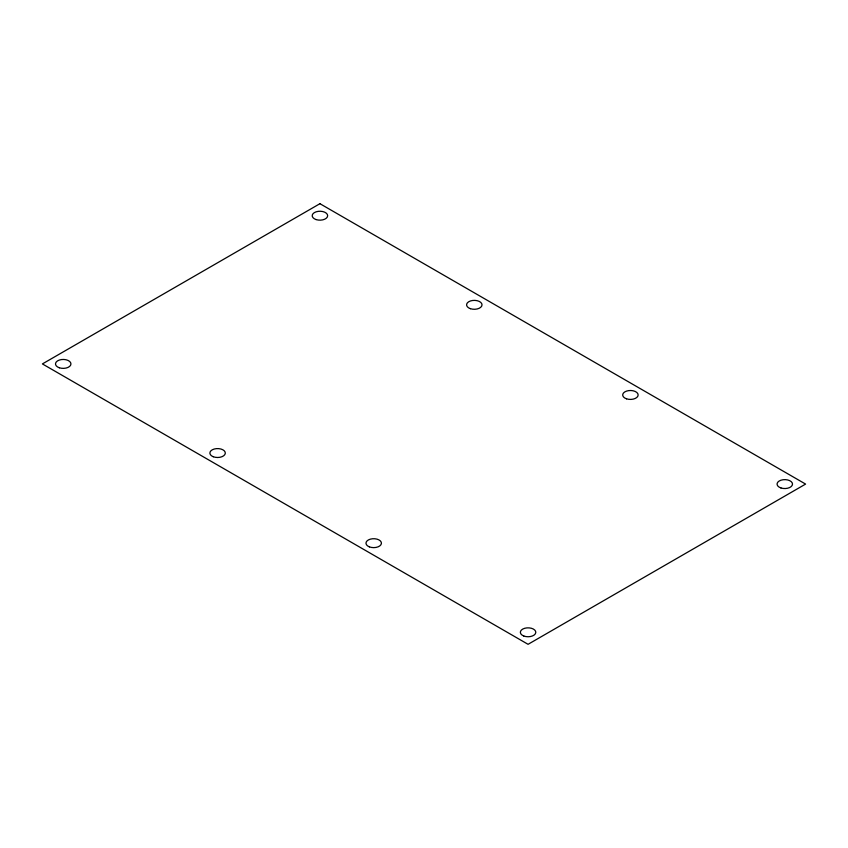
<?xml version="1.0" encoding="UTF-8"?>
<svg xmlns="http://www.w3.org/2000/svg" width="848" height="848" viewBox="0 0 848 848"><rect width="100%" height="100%" fill="white"/><g stroke="black" fill="none" stroke-linecap="round" stroke-linejoin="round"><path stroke-width="1.27" d="M319.929 203.69L42.4 363.919L528.071 644.31L805.6 484.081L319.929 203.69M780.923 487.95A7.727 4.463 0 0 0 792.509 484.081A7.727 4.463 0 0 0 780.923 480.222A7.727 4.463 0 0 0 780.923 487.95M626.545 398.825A7.727 4.463 0 0 0 638.141 394.956A7.727 4.463 0 0 0 626.545 391.098A7.727 4.463 0 0 0 626.545 398.825M470.439 308.693A7.727 4.463 0 0 0 482.024 304.835A7.727 4.463 0 0 0 470.439 300.966A7.727 4.463 0 0 0 470.439 308.693M316.06 219.568A7.727 4.463 0 0 0 327.657 215.699A7.727 4.463 0 0 0 316.06 211.841A7.727 4.463 0 0 0 316.06 219.568M523.746 635.989A7.727 4.463 0 0 0 535.777 632.619A7.727 4.463 0 0 0 524.7 628.283A7.727 4.463 0 0 0 523.746 635.989M369.368 546.865A7.727 4.463 0 0 0 381.409 543.483A7.727 4.463 0 0 0 370.322 539.158A7.727 4.463 0 0 0 369.368 546.865M213.261 456.733A7.727 4.463 0 0 0 225.292 453.362A7.727 4.463 0 0 0 214.215 449.027A7.727 4.463 0 0 0 213.261 456.733M59.349 367.778A7.727 4.463 0 0 0 70.946 363.919A7.727 4.463 0 0 0 59.349 360.05A7.727 4.463 0 0 0 59.349 367.778"/></g></svg>
